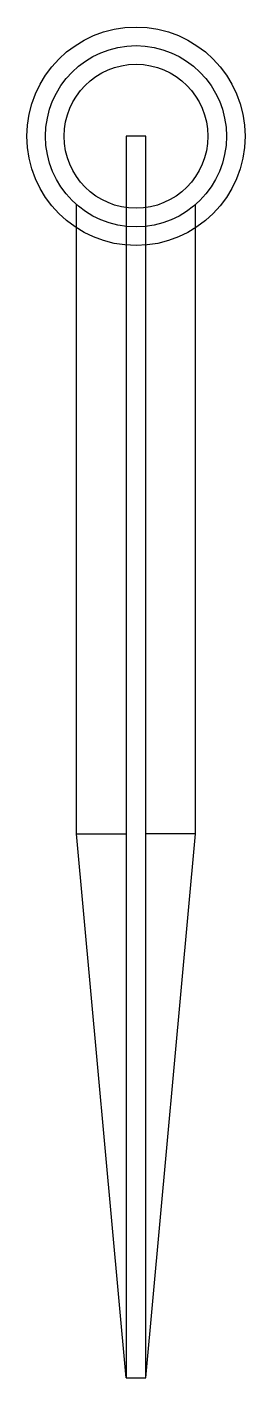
# Model space of a CAD drawing. Header units: millimetres. Extents: x -11 to 11, y 0 to 136.
import ezdxf

# ---------------------------------------------------------------- set-up
doc = ezdxf.new("R2010")
doc.units = ezdxf.units.MM
doc.layers.get('0').update_dxf_attribs({"linetype": 'CONTINUOUS'})

msp = doc.modelspace()

# ---------------------------------------------------------------- linework, layer by layer
for p, q in [((-6, 54.77), (-6, 118.12)), ((6, 54.77), (6, 118.12)), ((-1, 0), (-6, 54.77)), ((-6, 54.77), (-1, 54.77)), ((1, 0), (6, 54.77)), ((6, 54.77), (1, 54.77))]:
    msp.add_line(p, q)
msp.add_lwpolyline([(-1, 0), (1, 0), (1, 125), (-1, 125)], close=True)
for radius in [11, 9.13, 7.25]:
    msp.add_circle((0, 125), radius)

doc.saveas('drawing.dxf')
